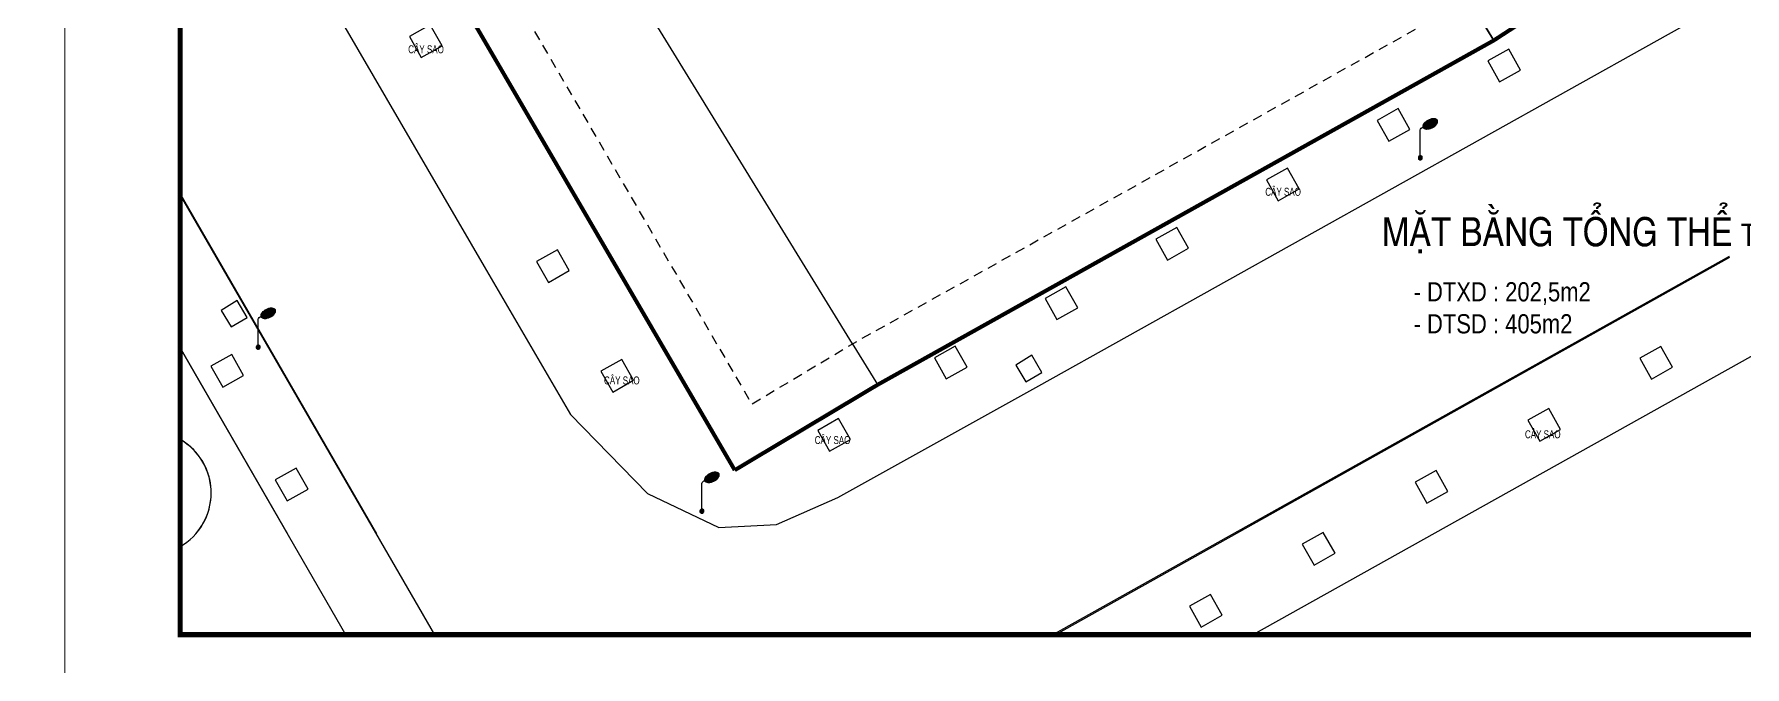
# Model space of a CAD drawing. Header units: millimetres. Extents: x 100 to 288, y -65 to 177.
# Drawn here: x 203.27 to 230, y 147.61 to 157.49 of the extents above; entities that cross this region are included whole.
import ezdxf

# ---------------------------------------------------------------- set-up
doc = ezdxf.new("R2010")
doc.units = ezdxf.units.MM
doc.header["$LTSCALE"] = 0.3
doc.header["$MEASUREMENT"] = 0
doc.linetypes.add('DASHDOTX2', pattern=[2, 1, -0.5, 0, -0.5])
doc.linetypes.add('DASHED2', pattern=[0.375, 0.25, -0.125])
doc.layers.get('DEFPOINTS').update_dxf_attribs({"linetype": 'CONTINUOUS', "lineweight": 13})
for name, color, linetype in [('HATCH1', 8, 'CONTINUOUS'), ('Ky hieu', 7, 'CONTINUOUS'), ('LAYER 1', 1, 'CONTINUOUS'), ('LAYER1', 1, 'CONTINUOUS'), ('LAYER7', 7, 'CONTINUOUS'), ('THAY', 4, 'CONTINUOUS')]:
    doc.layers.add(name, color=color, linetype=linetype)
doc.styles.add('DIM', font='VAVON.TTF')
doc.styles.add('HELVE-KT', font='VHELVCN.TTF')
doc.linetypes.add('FENCELINE2', pattern='A,0.25,-0.1,[132,ltypeshp.shx,S=0.1,R=0,X=-0.1,Y=0],-0.1,1', length=1.45)

# ---------------------------------------------------------------- blocks, each defined once
blk = doc.blocks.new('Cot den')
at = {"layer": 'Ky hieu', "color": 5, "linetype": 'Continuous'}
for p, q in [((474185.96, 1112245.03), (474185.99, 1112245.09)), ((474185.96, 1112242.67), (474185.96, 1112245.03)), ((474185.99, 1112245.09), (474186.05, 1112245.17)), ((474186.05, 1112245.17), (474186.13, 1112245.23)), ((474186.13, 1112245.23), (474186.19, 1112245.25))]:
    blk.add_line(p, q, dxfattribs=at)
mesh = blk.add_polyface(dxfattribs=at)
corners = [(474186.29, 1112245.16), (474186.24, 1112245.2), (474186.32, 1112245.15), (474186.22, 1112245.22), (474186.39, 1112245.12), (474186.2, 1112245.25), (474186.43, 1112245.12), (474186.19, 1112245.29), (474186.49, 1112245.1), (474186.18, 1112245.32), (474186.53, 1112245.11), (474186.19, 1112245.36), (474186.6, 1112245.11), (474186.19, 1112245.39), (474186.63, 1112245.11), (474186.2, 1112245.43), (474186.71, 1112245.12), (474186.22, 1112245.48), (474186.77, 1112245.14), (474186.25, 1112245.53), (474186.84, 1112245.16), (474186.27, 1112245.57), (474186.9, 1112245.18), (474186.31, 1112245.62), (474186.97, 1112245.21), (474186.34, 1112245.65), (474187.02, 1112245.24), (474186.4, 1112245.7), (474187.09, 1112245.27), (474186.43, 1112245.73), (474187.12, 1112245.3), (474186.5, 1112245.78), (474187.2, 1112245.35), (474186.54, 1112245.8), (474187.23, 1112245.38), (474186.61, 1112245.84), (474187.28, 1112245.42), (474186.66, 1112245.87), (474187.31, 1112245.46), (474186.73, 1112245.9), (474187.35, 1112245.51), (474186.79, 1112245.92), (474187.38, 1112245.55), (474186.85, 1112245.94), (474187.4, 1112245.6), (474186.92, 1112245.96), (474187.42, 1112245.64), (474186.99, 1112245.97), (474187.44, 1112245.69), (474187.03, 1112245.97), (474187.44, 1112245.72), (474187.1, 1112245.97), (474187.44, 1112245.76), (474187.13, 1112245.97), (474187.43, 1112245.79), (474187.42, 1112245.82), (474187.2, 1112245.96), (474187.42, 1112245.82), (474187.4, 1112245.85), (474187.24, 1112245.96), (474187.38, 1112245.88), (474187.3, 1112245.93), (474187.33, 1112245.92)]
mesh.append_faces([[corners[k] for k in face] for face in [(0, 0, 2, 1), (1, 2, 4, 3), (3, 4, 6, 5), (5, 6, 8, 7), (7, 8, 10, 9), (9, 10, 12, 11), (11, 12, 14, 13), (13, 14, 16, 15), (15, 16, 18, 17), (17, 18, 20, 19), (19, 20, 22, 21), (21, 22, 24, 23), (23, 24, 26, 25), (25, 26, 28, 27), (27, 28, 30, 29), (29, 30, 32, 31), (31, 32, 34, 33), (33, 34, 36, 35), (35, 36, 38, 37), (37, 38, 40, 39), (39, 40, 42, 41), (41, 42, 44, 43), (43, 44, 46, 45), (45, 46, 48, 47), (47, 48, 50, 49), (49, 50, 52, 51), (51, 52, 54, 53), (53, 54, 57, 56), (56, 55, 58, 59), (59, 58, 60, 61), (61, 60, 62, 62)]], dxfattribs={"vtx0": -1, "vtx2": -1, "color": 5})
mesh = blk.add_polyface(dxfattribs=at)
corners = [(474185.87, 1112242.53), (474185.86, 1112242.54), (474185.9, 1112242.51), (474185.85, 1112242.55), (474185.91, 1112242.51), (474185.83, 1112242.57), (474185.93, 1112242.5), (474185.82, 1112242.58), (474185.94, 1112242.5), (474185.82, 1112242.59), (474185.96, 1112242.5), (474185.81, 1112242.61), (474185.98, 1112242.5), (474185.8, 1112242.62), (474186, 1112242.5), (474185.8, 1112242.64), (474186.01, 1112242.51), (474185.8, 1112242.66), (474186.03, 1112242.51), (474185.8, 1112242.67), (474186.04, 1112242.52), (474185.8, 1112242.67), (474186.06, 1112242.53), (474185.8, 1112242.69), (474186.06, 1112242.54), (474185.8, 1112242.7), (474186.08, 1112242.55), (474185.81, 1112242.72), (474186.09, 1112242.56), (474185.81, 1112242.73), (474186.11, 1112242.58), (474185.82, 1112242.75), (474186.11, 1112242.58), (474185.82, 1112242.76), (474186.12, 1112242.61), (474185.84, 1112242.78), (474186.12, 1112242.62), (474185.85, 1112242.79), (474186.13, 1112242.64), (474185.86, 1112242.8), (474186.13, 1112242.65), (474185.87, 1112242.81), (474186.13, 1112242.67), (474185.89, 1112242.82), (474186.13, 1112242.68), (474185.9, 1112242.83), (474186.13, 1112242.7), (474185.92, 1112242.83), (474186.13, 1112242.72), (474185.93, 1112242.84), (474186.12, 1112242.73), (474185.95, 1112242.84), (474186.11, 1112242.75), (474185.96, 1112242.84), (474186.11, 1112242.76), (474185.99, 1112242.84), (474186.1, 1112242.77), (474186, 1112242.84), (474186.08, 1112242.79), (474186.02, 1112242.83), (474186.07, 1112242.8), (474186.03, 1112242.83), (474186.06, 1112242.81)]
mesh.append_faces([[corners[k] for k in face] for face in [(0, 0, 2, 1), (1, 2, 4, 3), (3, 4, 6, 5), (5, 6, 8, 7), (7, 8, 10, 9), (9, 10, 12, 11), (11, 12, 14, 13), (13, 14, 16, 15), (15, 16, 18, 17), (17, 18, 20, 19), (21, 20, 22, 23), (23, 22, 24, 25), (25, 24, 26, 27), (27, 26, 28, 29), (29, 28, 30, 31), (31, 30, 32, 33), (33, 32, 34, 35), (35, 34, 36, 37), (37, 36, 38, 39), (39, 38, 40, 41), (41, 40, 42, 43), (43, 42, 44, 45), (45, 44, 46, 47), (47, 46, 48, 49), (49, 48, 50, 51), (51, 50, 52, 53), (53, 52, 54, 55), (55, 54, 56, 57), (57, 56, 58, 59), (59, 58, 60, 61), (61, 60, 62, 62)]], dxfattribs={"vtx0": -1, "vtx2": -1, "color": 5})

msp = doc.modelspace()

# ---------------------------------------------------------------- linework, layer by layer
at = {"layer": 'DEFPOINTS', "linetype": 'Continuous', "ltscale": 0.08}
for points in [[(161.74885, 147.14536), (203.74885, 147.14536), (203.74885, 176.84536), (161.74885, 176.84536)], [(203.74885, 147.14536), (245.74885, 147.14536), (245.74885, 176.84536), (203.74885, 176.84536)]]:
    msp.add_lwpolyline(points, close=True, dxfattribs=at)
at = {"layer": 'HATCH1', "ltscale": 5}
for points in [[(205.54885, 165.55558), (214.06304, 150.93653)], [(205.54885, 162.0592), (207.6813, 158.36758), (210.29692, 153.86481), (211.64881, 151.54779), (212.8484, 150.31658), (213.96808, 149.78445), (214.86674, 149.83302), (215.82635, 150.25173), (218.96558, 151.99809), (232.76634, 159.71189), (237.32708, 162.27229), (239.94924, 163.7287)], [(239.94924, 157.96129), (222.30672, 148.10791)], [(208.62323, 149.68356), (205.54885, 155.00254)], [(205.54885, 154.97885), (209.52452, 148.10791)], [(219.18028, 148.10791), (229.75639, 154.02324)], [(229.75639, 154.00425), (219.22818, 148.10791)], [(208.13882, 148.10791), (205.54885, 152.59019)]]:
    msp.add_lwpolyline(points, dxfattribs=at)
at = {"layer": 'HATCH1'}
for points in [[(205.54885, 162.0592), (207.6813, 158.36758), (210.29692, 153.86481), (211.64881, 151.54779), (212.8484, 150.31658), (213.96808, 149.78445), (214.86674, 149.83302), (215.82635, 150.25173), (218.96558, 151.99809), (232.76634, 159.71189), (237.32708, 162.27229), (239.94924, 163.7287)], [(208.62323, 149.68356), (205.54885, 155.00254)], [(229.75639, 154.00425), (222.04159, 149.68356)]]:
    msp.add_lwpolyline(points, dxfattribs=at)
at = {"layer": 'HATCH1', "linetype": 'FENCELINE2'}
for points in [[(216.0562, 152.65463), (212.82875, 157.89972), (213.59128, 158.3564), (222.38919, 163.47685), (226.07292, 157.39499)], [(226.07292, 157.39499), (216.44928, 152.01582), (216.05255, 152.66056)]]:
    msp.add_lwpolyline(points, dxfattribs=at)
at = {"layer": 'HATCH1', "linetype": 'Continuous', "ltscale": 0.7}
msp.add_lwpolyline([(225.68416, 158.03684), (226.36969, 158.48307), (226.76003, 157.84225), (226.07292, 157.39499), (225.68416, 158.03684)], close=True, dxfattribs=at)
at = {"layer": 'HATCH1'}
for points in [[(209.31415, 157.12948), (209.64088, 157.31353), (209.45683, 157.64026), (209.1301, 157.45621)], [(226.16451, 156.74737), (226.49124, 156.93142), (226.30719, 157.25816), (225.98046, 157.07411)], [(224.43512, 155.81907), (224.76185, 156.00311), (224.5778, 156.32985), (224.25107, 156.1458)], [(222.70573, 154.89076), (223.03246, 155.07481), (222.84841, 155.40154), (222.52168, 155.21749)], [(220.97633, 153.96245), (221.30307, 154.1465), (221.11902, 154.47323), (220.79228, 154.28918)], [(211.30239, 153.61349), (211.62912, 153.79754), (211.44507, 154.12428), (211.11834, 153.94023)], [(219.24694, 153.03414), (219.57367, 153.21819), (219.38962, 153.54492), (219.06289, 153.36087)], [(206.34498, 152.91799), (206.59691, 153.06307), (206.44157, 153.33183), (206.19095, 153.17558)], [(206.34498, 152.91799), (206.59691, 153.06307), (206.44157, 153.33183), (206.19095, 153.17558)], [(217.51755, 152.10583), (217.84428, 152.28988), (217.66023, 152.61661), (217.3335, 152.43256)], [(228.53929, 152.10274), (228.86602, 152.28679), (228.68197, 152.61352), (228.35524, 152.42947)], [(206.21449, 151.97667), (206.54122, 152.16072), (206.35717, 152.48745), (206.03044, 152.3034)], [(212.30743, 151.90055), (212.63416, 152.0846), (212.45011, 152.41133), (212.12338, 152.22728)], [(218.76101, 152.06154), (219.01294, 152.20662), (218.8576, 152.47538), (218.60698, 152.31913)], [(226.79084, 151.13165), (227.11757, 151.3157), (226.93352, 151.64243), (226.60679, 151.45838)], [(215.69408, 150.97474), (216.02082, 151.15879), (215.83677, 151.48553), (215.51003, 151.30148)], [(207.22015, 150.19935), (207.54688, 150.3834), (207.36283, 150.71014), (207.0361, 150.52609)]]:
    msp.add_lwpolyline(points, close=True, dxfattribs=at)
at = {"layer": 'HATCH1', "linetype": 'FENCELINE2', "ltscale": 2}
msp.add_lwpolyline([(205.54885, 152.59019), (207.22837, 149.68356)], dxfattribs=at)
at = {"layer": 'HATCH1', "ltscale": 5, "elevation": 1.28868}
msp.add_lwpolyline([(205.54885, 149.48528, 0.5792549), (205.54885, 151.15949, 0.47491297)], format="xyb", dxfattribs=at)
at = {"layer": 'HATCH1'}
for points, elevation in [([(225.02838, 150.16383), (225.35511, 150.34788), (225.17106, 150.67461), (224.84433, 150.49056)], 0.00003), ([(223.26593, 149.19601), (223.59266, 149.38006), (223.40861, 149.7068), (223.08188, 149.52275)], 0.00007), ([(221.50347, 148.2282), (221.8302, 148.41225), (221.64615, 148.73898), (221.31942, 148.55493)], 0.0001)]:
    msp.add_lwpolyline(points, close=True, dxfattribs=dict(at, elevation=elevation))
at = {"layer": 'HATCH1', "linetype": 'Continuous', "ltscale": 0.7}
msp.add_arc((205.06873, 150.32238, 1.28868), 0.96502, 318.548958, 60.163556, dxfattribs=at)
msp.add_arc((205.06873, 150.32238, 1.28868), 0.96502, 318.548958, 60.163556, dxfattribs=at)
msp.add_arc((205.06873, 150.32238, 1.28868), 0.96502, 318.548958, 60.163556, dxfattribs=at)
at = {"layer": 'LAYER 1', "linetype": 'DASHED2', "lineweight": -2, "ltscale": 2, "flags": 128}
msp.add_lwpolyline([(205.54885, 167.04076), (214.48021, 151.71265), (216.07384, 152.66518), (225.68494, 158.03734), (226.36969, 158.48306), (228.95422, 159.95321), (231.34751, 161.31457), (233.48042, 162.57894), (235.20971, 163.60404), (235.52051, 163.78828), (235.62041, 163.84781), (236.20577, 164.17473), (237.50729, 164.90163), (238.91874, 165.68993), (239.94924, 166.26547)], dxfattribs=at)
at = {"layer": 'LAYER7', "linetype": 'Continuous', "const_width": 0.08}
msp.add_lwpolyline([(244.74885, 175.88282), (205.54885, 175.88282), (205.54885, 148.10791), (244.74885, 148.10791)], close=True, dxfattribs=at)
at = {"layer": 'THAY', "linetype": 'DASHDOTX2', "lineweight": -2, "const_width": 0.0625, "flags": 128}
for points in [[(205.54885, 165.55103), (214.21401, 150.67978)], [(214.21401, 150.67978), (216.44928, 152.01582), (226.07292, 157.39499), (226.76003, 157.84225), (229.32505, 159.30129), (231.72418, 160.66597), (233.86287, 161.93377), (235.59216, 162.95887), (235.90369, 163.14355), (235.9953, 163.19813), (236.57148, 163.51993), (237.873, 164.24683), (239.28444, 165.03513), (239.94924, 165.40642)]]:
    msp.add_lwpolyline(points, dxfattribs=at)

# ---------------------------------------------------------------- block references
at = {"layer": 'HATCH1', "xscale": 0.1840123527836113, "yscale": 0.1840123529109405, "zscale": 0.1840123527934577}
for p in [(-87031.14985, -204510.82818), (-87049.30625, -204513.78761), (-87042.37369, -204516.35138)]:
    msp.add_blockref('Cot den', p, dxfattribs=at)

# ---------------------------------------------------------------- texts
at = {"layer": 'HATCH1', "style": 'DIM', "width": 0.75}
for p in [(209.11219, 157.19433), (222.50329, 154.96759), (212.17154, 152.01953), (226.56037, 151.17751), (215.46387, 151.08765)]:
    msp.add_text('CAÂY SAO', height=0.125001, dxfattribs=at).set_placement(p)
at = {"layer": 'LAYER 1', "linetype": 'Continuous', "ltscale": 0.4, "insert": (224.32461, 154.63213), "char_height": 0.2, "width": 10.8090428, "attachment_point": 1, "style": 'HELVE-KT'}
msp.add_mtext('{\\H2.25x;MAËT BAÈNG TOÅNG THEÅ}  {\\H1.75x;TL : 1/400}', dxfattribs=at)
at = {"layer": 'LAYER1', "linetype": 'Continuous', "ltscale": 0.05, "insert": (224.81981, 153.61723), "char_height": 0.3, "width": 17.4622, "attachment_point": 1, "style": 'HELVE-KT'}
msp.add_mtext('- DTXD : 202,5m2\\P- DTSD : 405m2', dxfattribs=at)

doc.saveas('drawing.dxf')
